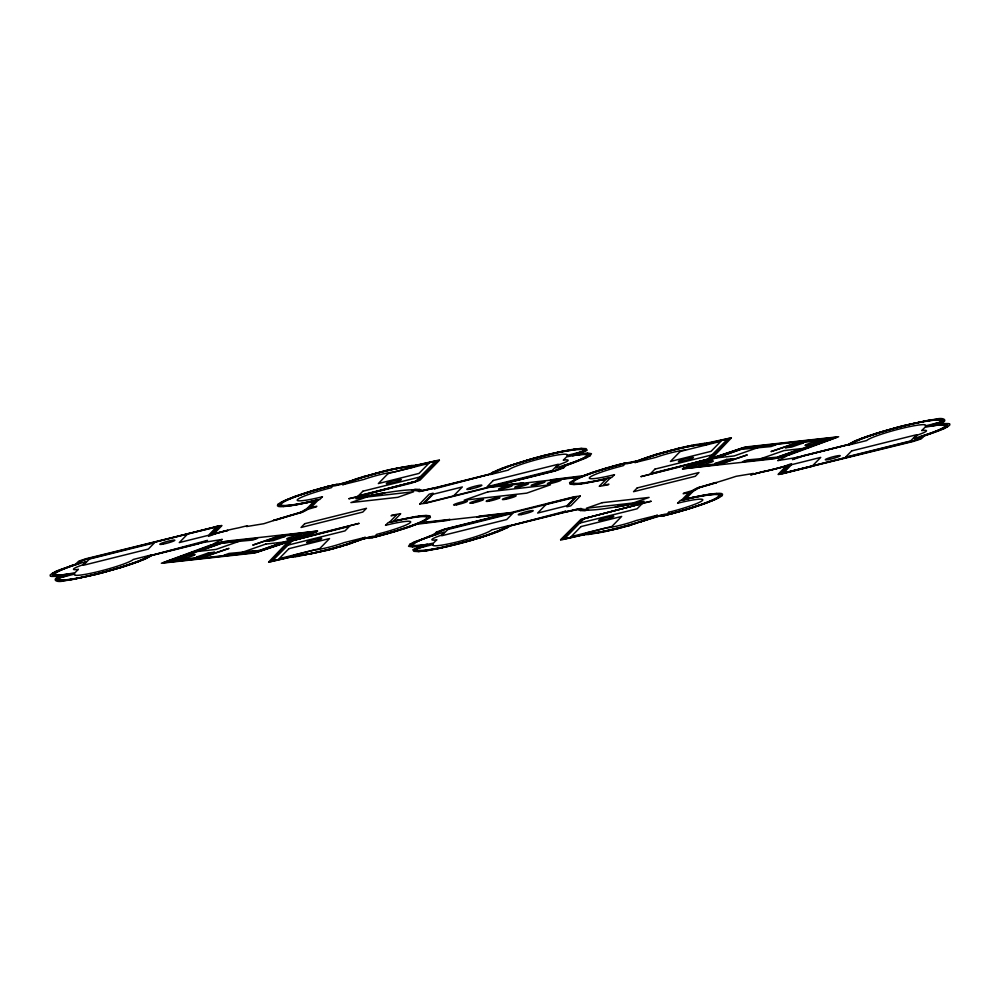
<?xml version="1.0" encoding="UTF-8"?>
<svg xmlns="http://www.w3.org/2000/svg" width="1000" height="1000" viewBox="0 0 1000 1000"><rect width="100%" height="100%" fill="white"/><g stroke="black" fill="none" stroke-linecap="round" stroke-linejoin="round"><path stroke-width="1.5" d="M419.738 503.975L429.212 494.175L433.113 493.2L423.688 502.912L427.088 502.425M437.55 460.7L414.675 465.775L403.837 466.987M562.5 539.412L585.212 534.25L596.163 533.013M580.262 496.087L570.788 505.825L566.888 506.8L576.275 497.05L444.087 529.712L440.562 530.95L436.562 534.338A40.35 4.288 -15.1 0 0 426.65 544.475L427.4 544.438M715.35 482.725L716.587 482.675L699.087 487.775M79.463 563.337L78.175 563.875A40.35 4.288 -15.1 0 0 68.263 574.025L69.013 574.012L60.25 575.938M416.688 465.275L412.688 466.438A40.35 4.288 -15.1 0 0 346.75 482.863L343 483.675L358.562 478.363M437.837 533.787L414.475 541.8M453.525 495.962L462.337 486.95L433.075 494.25L424.263 503.263L555.913 470.288L559.438 469.05L563.438 465.662A40.35 4.288 -15.1 0 0 573.35 455.525L572.675 455.588M583.3 534.75L587.4 533.562A40.35 4.288 -15.1 0 0 653.25 517.137L657.013 516.3L631.938 524.55M920.537 436.688L921.825 436.125A40.35 4.288 -15.1 0 0 931.737 425.975L930.987 426.012L939.75 424.062M318.3 499.975L311.2 507.3L316.825 506.262L316.238 506.863L308.337 509.162A26.888 2.862 -15.1 0 0 305.413 510.75L301.8 512.425A108.6 11.538 -15.1 0 0 275.95 520.075L273.35 520.413L301 512.137M389.6 522.15L392.275 521.812A47.312 5.025 -15.1 0 1 416.812 523.562L415.863 523.95A47.312 5.025 -15.1 0 1 374.275 536.812L372.975 537.137L373.75 536.325L372.837 536.3L363.875 538.462M610.4 477.85L607.725 478.188A47.312 5.025 -15.1 0 1 583.188 476.438L584.138 476.05A47.312 5.025 -15.1 0 1 625.725 463.188L627.025 462.863L626.25 463.675L627.263 463.688L636.125 461.538M681.7 500.05L688.8 492.7L683.175 493.738L683.763 493.137L691.663 490.838A26.888 2.862 -15.1 0 0 694.587 489.25L698.2 487.575A108.6 11.538 -15.1 0 0 714.312 482.9L715.375 482.575M427.388 544.487L419.613 546.25M572.6 455.538L580.388 453.75M412.938 549.938L413.85 551.337L418.188 551.575M587.062 450.062L586.15 448.663L581.812 448.425M224.175 555.225L228.938 553.45L259.762 550.562L309.488 533.125L278.625 536.587L252.738 545.1L279.137 535.913L317.625 531.05L225.975 541.175L218.625 543.013M307.275 508.263L314.275 501.062L307.025 502.713M437.488 460.788L417.413 480.975L356.938 496.675A28.9 3.075 -15.1 0 1 358.225 497.863L358.925 497.962A110.638 11.762 -15.1 0 1 420.95 491L423.137 490.575A28.9 3.075 -15.1 0 1 435.65 487.837L489.975 474.288L492.725 472.9M400.575 513.913L393.625 521.038L415.65 516.575M430.4 517.362L429.95 515.825L426.025 515.462M569.6 482.638L570.05 484.175L573.975 484.538M599.362 486.163L606.375 478.963L603.675 479.6M562.45 539.288L582.587 519.025L643.062 503.325A28.9 3.075 -15.1 0 1 641.775 502.137L641.075 502.038A110.638 11.762 -15.1 0 1 579.05 509L576.862 509.425A28.9 3.075 -15.1 0 1 564.35 512.163L510.025 525.712L507.275 527.1M692.725 491.737L685.725 498.938L693.012 497.275M775.812 444.8L771.062 446.55L740.238 449.438L690.512 466.875L721.375 463.413L747.262 454.9L720.863 464.087L682.375 468.888L774.025 458.825L781.375 456.987M95.4 574.4L96.925 574.025A49.363 5.25 -15.1 0 0 151.175 555L133.287 559.462A30.638 3.25 -15.1 0 1 99.625 571.263A30.638 3.25 -15.1 0 1 74.763 574.05L56.875 578.513C55.4 581.987 62.925 580.15 64.763 580.3M277.725 504.5C275.887 507.362 281.9 506.562 283.363 506.575M430.387 517.375L422.775 521.812M569.612 482.625L577.225 478.188M722.275 495.5C724.112 492.638 718.1 493.438 716.637 493.425M904.6 425.6L903.075 425.975A49.363 5.25 -15.1 0 0 848.825 445L866.712 440.538A30.638 3.25 -15.1 0 1 900.375 428.738A30.638 3.25 -15.1 0 1 925.238 425.95L943.125 421.488C944.6 418.013 937.075 419.85 935.238 419.7M64.737 575.262L63.837 576.175C51.075 576.975 53.263 583.825 65.05 580.65M75.562 564.175L78.737 561.175L86.163 558.688L221.637 525.45M68.713 574.212L66.762 575.737L58.825 578.025A47.312 5.025 -15.1 0 0 95.013 574.263A47.312 5.025 -15.1 0 0 148.338 556.225L207.5 540.375L207.037 540.837M188.088 533.575L179.275 542.587L208.538 535.288L217.35 526.275L80.15 561.013M221.788 525.763L213.975 533.763L227.887 530.413A26.888 2.862 -15.1 0 0 215.275 533.837L208.5 536.35L217.887 526.6L86.512 559.038C81.3 559.862 78.7 564.7 73.15 564.95M336.15 485.225L337.15 484.2L335.475 484.6M439.438 460.3L420.037 480.138L411.3 483.15M373.988 537.112L376.675 534.362A30.638 3.25 -15.1 0 0 410.337 522.55A30.638 3.25 -15.1 0 0 385.487 525.337L388.175 522.587A49.363 5.25 -15.1 0 1 428.225 518.088A49.363 5.25 -15.1 0 1 373.988 537.112C371.6 536.812 365.225 537.825 359.762 540.125M389.637 522.1L396.7 514.8L391.075 515.837L391.662 515.237L400.55 513.663M434.45 488.812L493.275 473.325A47.312 5.025 -15.1 0 1 546.6 455.288A47.312 5.025 -15.1 0 1 582.788 451.512L574.012 454.212M423.125 545.712L413.325 549.45M433.95 534.625L436.463 532.062M426.025 545.763L427.1 544.663M572.9 455.337L573.975 454.237M563.538 467.938L566.05 465.375M576.875 454.288L586.675 450.55M565.55 511.188L506.763 526.65A47.312 5.025 -15.1 0 1 453.4 544.712A47.312 5.025 -15.1 0 1 417.212 548.488L426.012 545.775M610.363 477.9L603.3 485.15L608.925 484.162L608.337 484.762L599.45 486.337M626.013 462.887L623.325 465.637A30.638 3.25 -15.1 0 0 589.663 477.45A30.638 3.25 -15.1 0 0 614.513 474.663L611.825 477.413A49.363 5.25 -15.1 0 1 571.775 481.912A49.363 5.25 -15.1 0 1 626.013 462.887C627.95 463.45 634.888 462.1 640.238 459.875M560.562 539.7L580.9 519.35L640.8 503.85L639.525 503.375L639.9 502.537L615.013 507.375L617.562 506.362A108.6 11.538 -15.1 0 0 641.9 501.613L644.025 501.262L643.462 502A26.888 2.862 -15.1 0 0 644.2 502.675L651.237 501.25L582.987 518.875L578.587 523.387L637.112 508.787L641.513 504.288M663.85 514.775L662.85 515.8L664.525 515.4M778.213 474.237L786.025 466.238L750.612 474.862L762.775 471.625A26.888 2.862 -15.1 0 0 784.725 466.163L791.5 463.65L782.113 473.4L913.487 440.962C921.688 436.138 931.325 433.775 940.525 430.125M931.287 425.788L933.238 424.263L941.175 421.975A47.312 5.025 -15.1 0 0 904.987 425.737A47.312 5.025 -15.1 0 0 851.663 443.775L796.275 457.5L793.025 459.113M924.438 435.825L921.3 438.8L913.838 441.312L778.388 474.562M935.263 424.738L936.162 423.825C948.75 423.113 946.85 416.15 934.95 419.35M56.887 578.513C55.5 578.288 70.812 575.262 65.088 574.875M277.738 504.487L280.675 502.463M722.262 495.513L719.325 497.537M943.112 421.488C945.987 420.662 928.375 425.487 934.912 425.125M80.138 561.025L77.325 563.85L71.85 565.375M301.025 512.125L307.275 508.387M289.8 541.487L270.688 561.562M436.488 532.038L444.637 529.113L505.375 513.962L476.775 517.175L479.95 516.062L510.887 512.587L574.275 496.775L580.25 496M563.513 467.962L555.363 470.887L494.625 486.037L523.225 482.825L520.05 483.938L489.113 487.413L425.725 503.225L419.75 504M710.2 458.512L729.312 438.438M698.975 487.875L692.725 491.613M792.987 459.15L792.5 459.625L801.275 456.712M919.862 438.975L922.625 436.188L927.812 434.45M210.938 545.7L211.325 545.413A110.638 11.762 -15.1 0 1 222.325 539.388L201.175 542.837L151.637 555.262L148.887 556.638M789.062 454.3L788.675 454.588A110.638 11.762 -15.1 0 1 777.675 460.613L798.825 457.163L848.363 444.738L851.112 443.363M410.05 544.138L408.537 546.3L412.262 546.938M589.95 455.863L591.462 453.7L587.737 453.062M206.975 540.887L198.3 543.85M434.613 488.675L436.087 487.95L432.375 488.725A26.888 2.862 -15.1 0 0 425.35 490.262L419.125 491.637A108.6 11.538 -15.1 0 0 411.538 490.375L415.138 489.237L419.45 489.462M565.388 511.325L563.913 512.05L567.625 511.275A26.888 2.862 -15.1 0 0 574.65 509.738L581 508.45A108.6 11.538 -15.1 0 0 588.462 509.625L584.862 510.763L580.55 510.538M210.538 545.1L161.35 563.25L254.412 553.025L287.638 542.175L268.587 562.1M789.463 454.9L838.65 436.75L745.588 446.975L712.362 457.825L731.413 437.9M410.062 544.138L414.45 541.8M589.938 455.863L585.55 458.2M210.55 545.1L214.387 544.175L165.3 562.163L257.512 551.9L308.463 534.812A74.55 7.925 -15.1 0 0 313.863 534.65L359.15 523.35L292.387 540.7L272.325 560.875L292.838 556.175M289.812 541.487L312.162 535.212A76.6 8.137 -15.1 0 1 306.625 535.388L306.25 535.375M710.188 458.512L687.837 464.787A76.6 8.137 -15.1 0 1 693.375 464.613L693.75 464.625M789.45 454.9L785.662 455.788L834.7 437.8L742.487 448.1L691.538 465.188A74.55 7.925 -15.1 0 0 686.137 465.35L640.85 476.65L707.613 459.3L727.675 439.075L707.163 443.825M919.85 438.988L780.15 473.95L788.325 465.387L785.275 466.225A28.938 3.075 -15.1 0 1 761.663 472.1L752.562 474.312L753.425 473.438L736.162 476.287A110.638 11.762 -15.1 0 1 698.438 487.725L697.05 488.35A28.9 3.075 -15.1 0 1 691.838 491.163L683.688 499.513L687.837 498.675M412.725 543.263L410.662 544.938L411.175 546.025M587.275 456.737L589.388 454.975L588.825 453.975M52.575 573.125L50.175 575L50.388 576.038M412.738 543.263C423.725 538.45 434.637 534.163 445.163 529.2L509.787 513.088L418.162 523.375L408.137 527.112M587.263 456.737C576.425 461.887 565.05 465.363 554.862 470.788L490.213 486.912L581.838 476.625L591.862 472.887M947.425 426.875L949.75 425.112L949.613 423.963M52.587 573.112L55.688 571.525M947.412 426.887L944.312 428.475M492.738 472.9L493.875 472.262M507.262 527.1L506.125 527.737M148.325 556.962L144.875 558.675M851.675 443.038L855.125 441.325M281.337 502.113L284.275 500.675M492.738 472.325L489.55 474.162L436.388 487.425L422.863 490.412L419.462 489.462M493.888 472.262L511.825 465.087M506.112 527.737L488.175 534.913M507.262 527.675L510.45 525.837L563.612 512.575L577.137 509.588L580.538 510.538M718.662 497.887L715.725 499.325M492.762 472.3L493.45 471.962M506.55 528.038L507.238 527.7M493.488 471.938L498.738 469.625M506.512 528.062L501.262 530.375M55.712 571.512L56.45 571.175M944.287 428.488L943.55 428.825M585.525 458.2L571.675 463.525M144.863 558.675L142.262 559.812M145.725 558.713L152.062 555.388L198.175 543.888M284.312 500.662L294.75 496.488M715.688 499.338L703.962 503.975M854.275 441.287L847.938 444.613L801.825 456.112M855.138 441.325L857.738 440.188M56.475 571.163L57.25 570.812M943.525 428.837L942.75 429.188M145.675 558.737L143.863 559.513M422.725 521.825L420.637 522.725L450.062 519.412L446.887 520.525L416.712 524.288M577.275 478.175L579.362 477.275L549.938 480.588L553.112 479.475L583.288 475.712M854.325 441.262L856.137 440.487M57.275 570.812L58.987 570.075M942.725 429.188L941.012 429.925M142.25 559.812L139.288 561.013M143.812 559.538L141.85 560.337M856.188 440.462L858.15 439.663M857.75 440.188L860.713 438.988M59.475 569.875L73.338 565.163M498.787 469.6L500.838 468.775M501.213 530.4L499.162 531.225M61.95 569.263C60.113 570.487 49.55 573.188 53.513 575.75M938.05 430.737C939.887 429.5 950.45 426.825 946.488 424.25M61.962 569.263L65.7 567.825M938.037 430.737L934.3 432.175M141.788 560.363L139.662 561.2M858.213 439.637L860.337 438.8M292.625 497.587C289.788 498.375 272.738 505.15 283.038 506.075M139.275 561.013L137.113 561.85M500.9 468.762L501.95 468.35M498.05 531.65L499.1 531.237M860.725 438.988L862.887 438.15M707.375 502.413C710.212 501.625 727.262 494.85 716.963 493.925M292.65 497.575L297.262 495.875M138.512 561.638L139.6 561.225M502.013 468.325L505.538 467.013M415.562 524.725L416.65 524.312M583.35 475.688L584.438 475.275M497.987 531.675L494.487 532.975M860.4 438.775L861.488 438.363M707.35 502.425L702.738 504.125M138.45 561.663L133.55 563.438M359.762 540.138L352.875 542.575M415.5 524.75L410.6 526.525M584.475 475.262L592.1 472.537M640.238 459.862L647.125 457.425M861.525 438.35L866.475 436.562M137.1 561.85L122.912 566.712M862.9 438.15L877.087 433.288M65.7 567.825L69.912 566.312M934.3 432.175L930.088 433.688M294.8 496.463L296.038 496.025M505.55 467L506.8 466.562M494.425 533L493.225 533.438M315.5 532.125L317.325 531.362L256.488 552.362L163.325 562.725L220.475 542.362L257.575 538.263L252.812 540.05L221.988 542.95L172.262 560.388L203.113 556.925L229 548.4L202.6 557.6L167.55 561.625L219.638 543.212L217.3 543.475M684.5 467.875L682.675 468.638L743.512 447.638L836.675 437.275L779.525 457.638L742.475 461.775L747.188 459.95L778.012 457.05L827.738 439.613L796.888 443.075L771 451.6L797.4 442.4L832.475 438.387L780.362 456.788L782.7 456.525M296.05 496.012L305.688 492.775M506.812 466.55L533.625 458.212M493.162 533.462L483.587 536.688M703.925 503.988L694.35 507.225M297.275 495.863L310.85 491.388M702.725 504.137L689.15 508.612M740.487 449.538L716.688 457.887L734.262 455.913L758.075 447.562M760.188 458.925L783.988 450.588L801.562 448.612L777.763 456.95M133.488 563.462L129.5 564.825M410.538 526.55L407.925 527.45M866.513 436.538L870.525 435.175M69.925 566.312L72.175 565.55M408.125 527.112L398.512 530.25M591.875 472.887L601.487 469.75M930.075 433.688L927.825 434.45M355.025 479.525L336.175 485.288M407.863 527.475L405.138 528.387M592.112 472.537L596.325 471.138M511.85 465.075L529.138 459.7M571.075 463.725L570.413 463.95M488.15 534.925L470.863 540.3M352.863 542.575L350.55 543.35M647.138 457.425L658.2 453.925M354.775 479.325L365.775 475.875M129.425 564.85L128.088 565.288M870.55 435.163L871.938 434.7M569.763 464.162L568.5 464.588M128.012 565.312L123.713 566.7M403.713 528.85L405.062 528.413M871.988 434.688L876.312 433.288M351.175 543.425L341.8 546.075M567.837 464.8L567.137 465.025M403.638 528.875L396.213 531.2M596.337 471.138L603.825 468.787M641.438 521.638L663.85 514.725M358.562 478.363L360.387 477.775M641.438 521.638L639.612 522.225M305.7 492.762L308.637 491.838M566.462 465.238L562.25 466.275M483.512 536.712L480.6 537.625M694.3 507.238L691.363 508.162M123.637 566.725L101.525 573.075M346.9 544.525L364.913 538.4L361.15 539.237A40.35 4.288 -15.1 0 1 295.3 555.662L291.212 556.825L293.663 556.812M876.338 433.288L898.5 426.925M121.463 567.163L122.888 566.712M122.188 567.175L118.525 568.062M347.8 544.5L342.45 545.875M877.113 433.288L881.475 431.938M308.688 491.825L318.025 489.025M398.5 530.262L377.088 536.325M601.5 469.738L622.913 463.675M480.525 537.65L471.238 540.425M691.312 508.175L682 510.962M362.275 477.188L387.812 470.012L411.375 465.55M637.725 522.812L632.587 524.362M310.875 491.388L313.288 490.425M689.125 508.612L686.175 509.513M396.125 531.225L394.65 531.675M603.837 468.775L605.375 468.325M117.037 568.513L118.5 568.075M881.5 431.925L882.962 431.488M342.85 546.013L340.725 546.638M605.4 468.312L606.95 467.85M394.575 531.7L393.088 532.137M313.837 490.487L319.925 488.713M117.013 568.525L114 569.412M882.987 431.475L886 430.588M686.162 509.513L680.075 511.287M341.788 546.075L338.525 547.025M658.213 453.925L661.475 452.975M366.763 475.838L377.413 472.85M607 467.837L613.337 466.012M393 532.163L386.688 533.975M340.688 546.65L335.863 547.788M113.987 569.412L103.162 572.425M886.012 430.588L896.838 427.575M631.275 524.738L632.087 524.75M631.362 524.963L622.587 527.15M318.05 489.025L327.738 486.35M529.163 459.688L543.125 455.913M661.488 452.962L670.85 450.4M338.512 547.038L337.188 547.413M470.838 540.312L447.738 546.287M471.15 540.45L466.413 541.788M630.588 525.188L629.888 525.388M681.95 510.975L675.55 512.762M337.025 547.7L334.525 548.15M629.15 525.588L629.85 525.388M319.938 488.713L321.463 488.288M629.125 525.6L627.675 526M678.538 511.712L680.062 511.287M613.362 466.012L618.2 464.688M335.55 548.112L329.15 549.6M386.6 534L381.825 535.3M321.488 488.275L324.575 487.425M627.638 526.013L622.475 527.413M678.512 511.725L675.425 512.575M533.65 458.2L543.35 455.637M466.35 541.8L464.787 542.225M334.062 548.525L332.612 548.925M464.7 542.25L461.538 543.1M675.462 512.788L672.3 513.638M324.6 487.425L335.45 484.613M332.575 548.925L329.637 549.712M675.4 512.575L664.55 515.388M618.225 464.675L636.25 461.062M381.737 535.325L378.55 536.175M377.425 472.85L382.113 471.65M327.75 486.35L344.15 483.162M103.138 572.425L96.938 574.012A49.363 5.25 -15.1 0 1 56.875 578.513M896.862 427.575L903.062 425.988A49.363 5.25 -15.1 0 1 943.125 421.488M461.45 543.125L456.675 544.362M672.25 513.65L664.225 515.7M622.575 527.15L617.25 528.763M622.438 527.425L620.25 528M329.6 549.725L323.725 551.213M101.438 573.088L96.675 574.312M670.863 450.4L675.537 449.212M378.5 536.188L372.125 537.8M329.137 549.6L297.913 556.388M898.562 426.912L903.35 425.688M620.212 528.013L618.025 528.562M622.925 463.675L626 462.887M377.075 536.325L374 537.112M588.275 517.413L583.737 519L564.425 538.775L584.925 534.075M456.587 544.375L450.288 545.925M382.125 471.637L384.762 470.988M416.125 465.2L439.288 459.988M344.025 483.638L335.163 485.788L334.237 485.838L334.925 484.963L333.625 485.288A47.312 5.025 -15.1 0 0 282.025 503.162A47.312 5.025 -15.1 0 0 315.625 500.288L318.288 499.9M415.075 465.925L435.575 461.175L415.737 481.312L348.762 498.75L355.8 497.325A26.888 2.862 -15.1 0 1 356.538 498L355.975 498.738L358.113 498.387A108.6 11.538 -15.1 0 1 382.425 493.65L385.025 492.612L360.1 497.463L360.487 496.637L359.2 496.15L411.175 483.188M706.338 443.188L731.15 437.863M291.775 556.9L268.875 562.137M363.75 538.938L369.712 537.463L368.787 538.4L372.075 537.812M655.975 516.362L664.837 514.212L665.837 514.225L665.075 515.037L666.375 514.712A47.312 5.025 -15.1 0 0 717.975 496.838A47.312 5.025 -15.1 0 0 684.375 499.712L681.775 500.125M583.875 534.8L560.737 540.013M655.85 516.838L661.8 515.363L660.875 516.325L664.175 515.712M617.875 528.362L615.087 529.3M96.6 574.325L71.862 579.637M903.375 425.675L928.162 420.35M617.212 528.525L615.237 529.012M214.85 526.8L219.9 526.1L211.675 534.612L214.725 533.775A28.938 3.075 -15.1 0 1 238.337 527.9L247.438 525.688L246.575 526.562L263.837 523.713A110.638 11.762 -15.1 0 1 301.562 512.275L302.95 511.65A28.9 3.075 -15.1 0 1 308.163 508.837L316.312 500.45L312.162 501.325M676.275 448.787L688.925 445.9M384.775 470.988L394.913 468.675M95.388 574.4L87.875 576.175M677.513 448.725L655.013 454.625L635.125 461.65L638.85 460.763A40.35 4.288 -15.1 0 1 704.7 444.338L708.337 443.1M323.137 551.112L321.175 551.587M904.613 425.6L912.125 423.825M615.225 529.012L607.212 531.125M615.05 529.3L612.875 529.825M549.738 454.062L543.413 455.625L544.675 455.525A49.363 5.25 -15.1 0 1 584.738 451.025C584.175 446.1 572.475 450.688 568.513 450.412M678.175 448.562L678.825 448.413M549.8 454.05L551.312 453.7M678.838 448.413L688.2 446.325M321.163 551.587L311.8 553.675M448.725 546.3L450.2 545.95M613.263 529.487L605.2 531.562M551.325 453.688L557.425 452.312M448.638 546.312L442.612 547.675M552.263 453.713L544.688 455.525A49.363 5.25 -15.1 0 0 490.438 474.55L508.325 470.087A30.638 3.25 -15.1 0 1 541.987 458.275A30.638 3.25 -15.1 0 1 566.85 455.487L584.738 451.025C571.375 454.775 572.2 455.65 583.675 453.787M603.625 479.613L602.137 479.95M312.137 501.337L299.625 503.963M552.275 453.7L555.188 453.05M447.725 546.3L444.812 546.95M687.862 498.663L700.375 496.037M87.863 576.175L75.55 578.7M602.087 479.963L584.35 483.425M912.138 423.825L924.45 421.3M555.212 453.038L556.638 452.738M443.363 547.263L444.787 546.962M306.95 502.738L295.912 504.913M557.475 452.3L561.788 451.4M556.65 452.725L559.45 452.137M443.35 547.275L440.55 547.863M442.525 547.7L438.237 548.6M693.05 497.262L704.112 495.075M606.287 531.062L603.2 531.987M394.925 468.675L403.825 466.987M605.075 531.325L596.175 533.013M559.475 452.125L563.5 451.325M688.213 446.325L691.513 445.387M311.788 553.675L293.113 556.35L270.7 561.562M440.525 547.875L436.5 548.675M602.537 532.125L588.625 534.45M561.8 451.4L563.188 451.112M688.8 446.213L693.962 444.913M438.162 548.612L436.838 548.875M563.212 451.112L570.975 449.7M435.462 549.15L436.763 548.888M563.513 451.312L568.5 450.412M691.112 445.75L706.888 443.65L729.3 438.438M436.488 548.688L431.5 549.587M435.387 549.163L429.025 550.3M299.6 503.963L297.113 504.412M693.988 444.913L702.087 443.612M700.4 496.037L702.887 495.588M924.463 421.3L935.225 419.7M75.537 578.7L64.775 580.3M295.875 504.925L294.662 505.138M704.125 495.075L705.362 494.862M297.1 504.425L283.05 506.075M702.9 495.575L716.95 493.925M294.6 505.138L291.112 505.7M928.213 420.35L930.55 419.963M71.787 579.65L69.45 580.037M705.4 494.862L708.888 494.3M431.488 549.587C426.575 551.675 402.325 551.788 422.975 546.663C428.35 543.875 418.6 546.275 416.325 546.213M571.038 449.688L573.312 449.338M428.963 550.312L426.688 550.662M934.925 425.125L943.363 424.162M65.075 574.875L56.638 575.837M930.612 419.963L934.9 419.35M584.288 483.438L581.025 483.9M415.712 516.562L418.975 516.1M69.388 580.037L65.1 580.65M573.362 449.325L574.412 449.175M291.05 505.712L287.9 506.138M708.95 494.288L712.1 493.862M425.588 550.825L426.637 550.675M580.413 453.738L587.413 453.062M419.588 546.263L412.587 546.938M574.475 449.175L580.2 448.525M425.525 550.825L419.8 551.475M580.962 483.913L579.012 484.15M419.038 516.087L420.988 515.85M702.588 443.55L704.75 443.312M297.413 556.45L295.25 556.688M940.713 423.95L942.875 423.713M59.288 576.05L57.125 576.287M287.85 506.138L283.4 506.562M712.15 493.862L716.6 493.438M685.825 467.4L740.95 448.713L775.825 444.75M314.175 532.6L259.05 551.287L224.188 555.262M411.4 465.55L416.688 465.225M588.6 534.45L583.35 534.788M578.062 484.25L578.95 484.162M421.05 515.837L421.938 515.75M578.013 484.263L574.012 484.538M421.987 515.737L425.988 515.462M704.775 443.312L706.312 443.188M295.225 556.688L293.688 556.812M943.688 423.638L948.2 423.587M56.312 576.362L51.8 576.413M583.675 453.775L588.825 453.975M416.325 546.225L411.3 546.062M580.25 448.525L581.013 448.475M418.988 551.525L419.75 551.475M581.062 448.462L581.775 448.425M418.225 551.575L418.938 551.538M943.363 424.162L944.762 424.125M56.638 575.837L55.237 575.875M944.775 424.125L946.488 424.25M55.225 575.875L53.513 575.75M948.213 423.587L949.613 423.963M51.788 576.413L50.5 576.087M706.5 444.725L706.538 444.738A39.825 4.237 -15.1 0 0 674.488 449.775A39.825 4.237 -15.1 0 0 634.875 462.6L655.837 457.375A20.375 2.163 -15.1 0 1 685.475 449.988M78.325 569.4L75.037 572.675A39.825 4.237 -15.1 0 1 55.2 573.45A39.825 4.237 -15.1 0 1 85.812 561.638L82.788 564.837A20.375 2.163 -15.1 0 0 78.35 569.4M89.438 559.038L83.325 565.288L148.35 549.075L154.475 542.812L89.438 559.038M322.425 496.763L319.738 499.513A49.363 5.25 -15.1 0 1 279.688 504.012A49.363 5.25 -15.1 0 1 333.925 484.988L331.225 487.738A30.638 3.25 -15.1 0 0 297.562 499.55A30.638 3.25 -15.1 0 0 322.425 496.763M304.688 523.713L301.025 527.475L362.8 512.062L366.475 508.312L304.688 523.713M290.9 540.975L286.5 545.487L345.025 530.887L349.425 526.388L290.9 540.975M288.913 548.675L279.137 558.688L319.775 548.55L329.562 538.538L288.913 548.675M362.887 491.213L358.488 495.712L417.013 481.125L421.413 476.613L362.887 491.213M388.125 473.55L378.35 483.562L418.988 473.425L428.775 463.413L388.125 473.55M493.263 480.475L487.137 486.725L552.175 470.513L558.288 464.25L493.263 480.475M436.712 539.862L433.413 543.125A39.825 4.237 -15.1 0 1 413.587 543.9A39.825 4.237 -15.1 0 1 444.2 532.087L441.175 535.288A20.375 2.163 -15.1 0 0 436.737 539.85M447.825 529.487L441.712 535.75L506.737 519.525L512.863 513.275L447.825 529.487M558.825 464.712L555.8 467.912A39.825 4.237 -15.1 0 0 586.413 456.1A39.825 4.237 -15.1 0 0 566.587 456.875L563.288 460.138A20.375 2.163 -15.1 0 1 558.812 464.712M546.475 504.038L537.663 513.05L566.925 505.75L575.737 496.737L546.475 504.038M581.013 526.575L571.225 536.587L611.875 526.45L621.65 516.438L581.013 526.575M654.975 469.113L650.575 473.612L709.1 459.025L713.5 454.513L654.975 469.113M637.2 487.938L633.525 491.688L695.312 476.287L698.975 472.525L637.2 487.938M680.225 451.45L670.438 461.463L711.087 451.325L720.863 441.312L680.225 451.45M668.775 512.263L666.075 515.013A49.363 5.25 -15.1 0 0 720.312 495.988A49.363 5.25 -15.1 0 0 680.263 500.487L677.575 503.237A30.638 3.25 -15.1 0 1 702.438 500.45A30.638 3.25 -15.1 0 1 668.775 512.263M791.462 464.712L782.65 473.725L811.912 466.425L820.725 457.413L791.462 464.712M851.65 450.925L845.525 457.188L910.562 440.962L916.675 434.712L851.65 450.925M917.212 435.163L914.188 438.363A39.825 4.237 -15.1 0 0 944.8 426.55A39.825 4.237 -15.1 0 0 924.963 427.325L921.675 430.6A20.375 2.163 -15.1 0 1 917.2 435.163M342.775 484.7L363.75 479.487A20.375 2.163 -15.1 0 1 393.375 472.1L414.438 466.838A39.825 4.237 -15.1 0 0 382.388 471.875A39.825 4.237 -15.1 0 0 342.775 484.7M365.2 537.375L365.125 537.4A39.825 4.237 -15.1 0 1 325.513 550.225A39.825 4.237 -15.1 0 1 293.5 555.275L314.513 550.013A20.375 2.163 -15.1 0 0 344.137 542.625L365.2 537.375M657.288 515.275L657.225 515.3A39.825 4.237 -15.1 0 1 617.612 528.125A39.825 4.237 -15.1 0 1 585.588 533.175L606.6 527.913A20.375 2.163 -15.1 0 0 636.237 520.525L657.288 515.275M222.237 543.05L198.438 551.388L216.012 549.412L239.812 541.075L222.237 543.05M366.763 497.025L350.9 502.587L397.775 497.325L413.638 491.75L366.763 497.025M208.412 552.925L196.513 557.087L202.763 556.388L214.662 552.212L208.412 552.925M278.988 537.112L267.075 541.287L273.325 540.588L285.238 536.413L278.988 537.112M265.738 544.087L241.925 552.438L259.513 550.462L283.312 542.112L265.738 544.087M305.35 535.975L297.438 538.737L308.925 535.875L305.35 535.975M487.987 491.825L464.188 500.175L526.688 493.15L550.487 484.8L487.987 491.825M702.562 461.262L694.65 464.025L691.075 464.125L702.562 461.262M602.225 502.675L586.362 508.25L633.237 502.975L649.1 497.413L602.225 502.675M726.675 459.412L714.762 463.587L721.012 462.887L732.925 458.713L726.675 459.412M797.237 443.612L785.337 447.788L791.587 447.075L803.487 442.912L797.237 443.612M433.15 544.513L415.262 548.975A49.363 5.25 -15.1 0 0 455.312 544.475A49.363 5.25 -15.1 0 0 509.562 525.45L491.675 529.913A30.638 3.25 -15.1 0 1 458.013 541.725A30.638 3.25 -15.1 0 1 433.15 544.513M505.513 499.288A7.15 0.762 -15.1 0 0 516.163 495.838A7.15 0.762 -15.1 0 0 506.125 497.762A7.15 0.762 -15.1 0 0 505.513 499.288M550.487 483.525A7.15 0.762 -15.1 0 0 561.138 480.062A7.15 0.762 -15.1 0 0 551.1 482A7.15 0.762 -15.1 0 0 550.487 483.525M489.3 501.112A7.15 0.762 -15.1 0 0 499.95 497.65A7.15 0.762 -15.1 0 0 489.913 499.588A7.15 0.762 -15.1 0 0 489.3 501.112M534.275 485.35A7.15 0.762 -15.1 0 0 544.925 481.887A7.15 0.762 -15.1 0 0 534.888 483.825A7.15 0.762 -15.1 0 0 534.275 485.35M472.9 502.95A7.15 0.762 -15.1 0 0 483.55 499.5A7.15 0.762 -15.1 0 0 473.512 501.425A7.15 0.762 -15.1 0 0 472.9 502.95M517.863 487.188A7.15 0.762 -15.1 0 0 528.513 483.725A7.15 0.762 -15.1 0 0 518.475 485.662A7.15 0.762 -15.1 0 0 517.863 487.188M456.688 504.775A7.15 0.762 -15.1 0 0 467.337 501.312A7.15 0.762 -15.1 0 0 457.3 503.25A7.15 0.762 -15.1 0 0 456.688 504.775M501.65 489.012A7.15 0.762 -15.1 0 0 512.3 485.55A7.15 0.762 -15.1 0 0 502.262 487.488A7.15 0.762 -15.1 0 0 501.65 489.012M828.587 459.55A7.825 0.838 -15.1 0 0 840.25 455.763A7.825 0.838 -15.1 0 0 829.262 457.887A7.825 0.838 -15.1 0 0 828.587 459.55M602.112 520.212A7.825 0.838 -15.1 0 0 613.775 516.425A7.825 0.838 -15.1 0 0 602.775 518.538A7.825 0.838 -15.1 0 0 602.112 520.212M521.575 514.538A7.825 0.838 -15.1 0 0 533.237 510.75A7.825 0.838 -15.1 0 0 522.25 512.875A7.825 0.838 -15.1 0 0 521.575 514.538M681.762 461.325A7.825 0.838 -15.1 0 0 693.425 457.537A7.825 0.838 -15.1 0 0 682.438 459.663A7.825 0.838 -15.1 0 0 681.762 461.325M163.188 544.087A7.825 0.838 -15.1 0 0 174.85 540.3A7.825 0.838 -15.1 0 0 163.863 542.413A7.825 0.838 -15.1 0 0 163.188 544.087M389.675 483.425A7.825 0.838 -15.1 0 0 401.337 479.637A7.825 0.838 -15.1 0 0 390.337 481.763A7.825 0.838 -15.1 0 0 389.675 483.425M470.2 489.1A7.825 0.838 -15.1 0 0 481.863 485.312A7.825 0.838 -15.1 0 0 470.875 487.425A7.825 0.838 -15.1 0 0 470.2 489.1M310.012 542.312A7.825 0.838 -15.1 0 0 321.675 538.525A7.825 0.838 -15.1 0 0 310.688 540.638A7.825 0.838 -15.1 0 0 310.012 542.312M702.212 464.725A7.488 0.8 -15.1 0 0 713.375 461.1A7.488 0.8 -15.1 0 0 702.85 463.125A7.488 0.8 -15.1 0 0 702.212 464.725M808.175 445.25A7.488 0.8 -15.1 0 0 819.338 441.637A7.488 0.8 -15.1 0 0 808.812 443.663A7.488 0.8 -15.1 0 0 808.175 445.25M289.925 538.763A7.488 0.8 -15.1 0 0 301.075 535.138A7.488 0.8 -15.1 0 0 290.562 537.163A7.488 0.8 -15.1 0 0 289.925 538.763M183.962 558.225A7.488 0.8 -15.1 0 0 195.113 554.6A7.488 0.8 -15.1 0 0 184.6 556.625A7.488 0.8 -15.1 0 0 183.962 558.225"/></g></svg>
